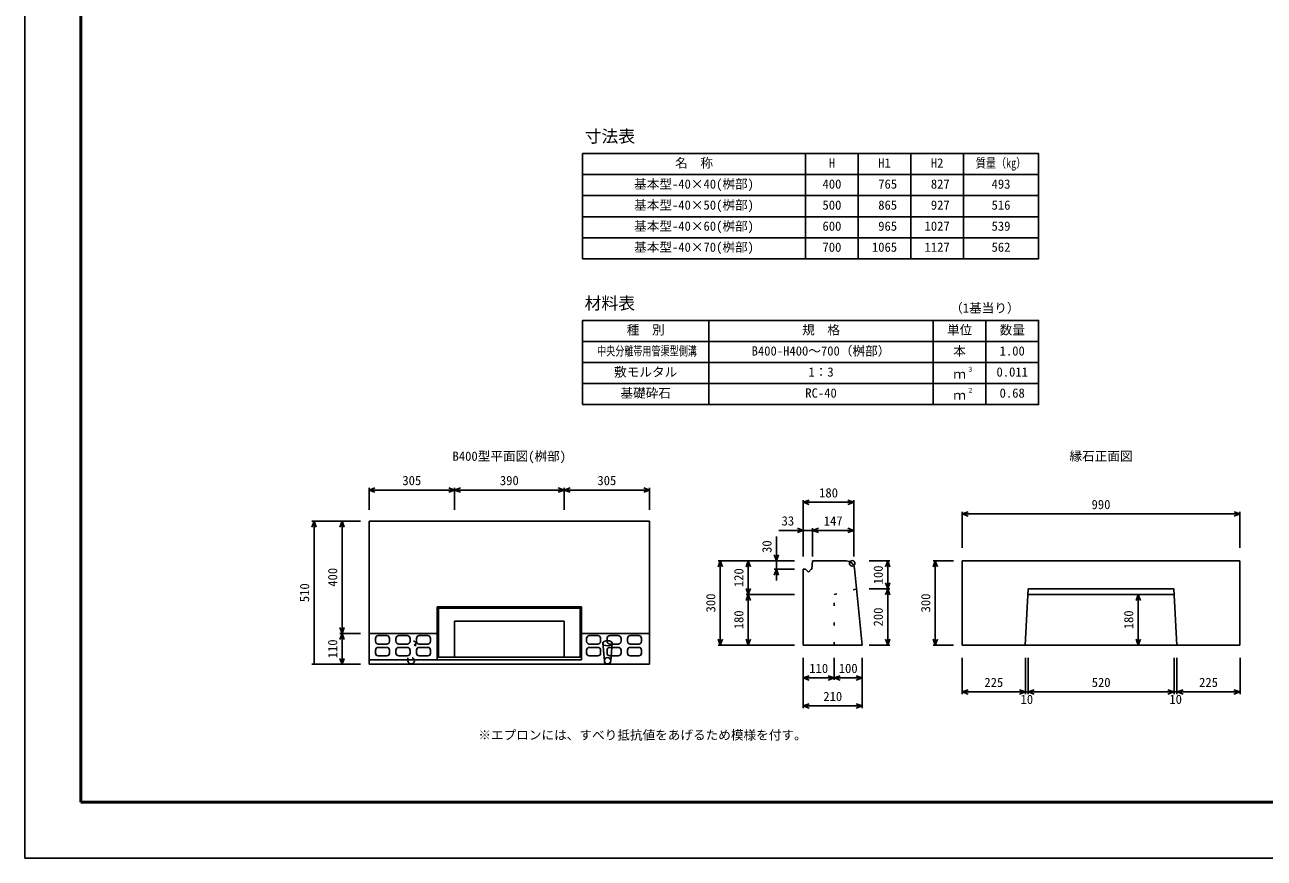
# Model space of a CAD drawing. Units: millimetres, scale not verified. Extents: x -12600 to 12600, y -5940 to 5940.
# Drawn here: x -12600 to -8183, y -5940 to -2970 of the extents above; entities that cross this region are included whole.
import ezdxf
from ezdxf.enums import TextEntityAlignment as Align

# ---------------------------------------------------------------- set-up
doc = ezdxf.new("R2010")
doc.units = ezdxf.units.MM
doc.header["$LTSCALE"] = 40
doc.header["$PDMODE"] = 32
doc.header["$PDSIZE"] = 20
doc.linetypes.add('DOTTED', pattern=[1.75, 0.25, -1.5])
for name, color, linetype, lineweight in [('0-0_DIM', 7, 'Continuous', 25), ('0-1_Defpoints', 5, 'Continuous', 25), ('0-2_HATCH', 6, 'DOTTED', 25), ('0-3_HYO', 3, 'Continuous', 25), ('0-4_HYO2', 4, 'Continuous', 25), ('0-5_OUTLINE', 3, 'Continuous', 25), ('0-6_OUTLINE2', 4, 'DOTTED', 25), ('0-7_TXT', 7, 'Continuous', 25), ('0-8_WAKU', 3, 'Continuous', 25)]:
    doc.layers.add(name, color=color, linetype=linetype, lineweight=lineweight)
doc.layers.add('0-B__0-0_', color=4, linetype='Continuous')
doc.styles.add('ＭＳ ゴシック', font='')
doc.styles.get('ＭＳ ゴシック').set_extended_font_data('MS Gothic')

msp = doc.modelspace()

# ---------------------------------------------------------------- linework, layer by layer
at = {"layer": '0-0_DIM'}
for p, q in [((-11373.29, -4620.37), (-11373.29, -4698.87)), ((-11373.29, -4620.37), (-11373.29, -4698.87)), ((-11068.29, -4627.87), (-11373.29, -4627.87)), ((-11068.29, -4620.37), (-11068.29, -4698.87)), ((-10678.29, -4627.87), (-11068.29, -4627.87)), ((-10678.29, -4620.37), (-10678.29, -4698.87)), ((-10678.29, -4627.87), (-10373.29, -4627.87)), ((-10373.29, -4620.37), (-10373.29, -4698.87)), ((-9825.78, -4664.26), (-9825.78, -4864.33)), ((-9825.78, -4671.76), (-9645.78, -4671.76)), ((-9645.78, -4664.26), (-9645.78, -4864.33)), ((-9259.89, -4705.83), (-9259.89, -4834.33)), ((-9259.89, -4705.83), (-9259.89, -4834.33)), ((-8269.89, -4713.33), (-9259.89, -4713.33)), ((-8269.89, -4705.83), (-8269.89, -4834.33)), ((-11576.79, -4738.87), (-11404.29, -4738.87)), ((-11569.29, -4738.87), (-11569.29, -5248.87)), ((-11469.29, -5138.87), (-11469.29, -4738.87)), ((-9792.78, -4764.26), (-9792.78, -4864.33)), ((-9921.78, -4793.52), (-9921.78, -4880.33)), ((-9825.78, -4771.76), (-9913.39, -4771.76)), ((-9792.78, -4771.76), (-9825.78, -4771.76)), ((-9792.78, -4771.76), (-9645.78, -4771.76)), ((-10129.28, -4880.33), (-9856.78, -4880.33)), ((-10121.78, -5180.33), (-10121.78, -4880.33)), ((-10021.78, -5000.33), (-10021.78, -4880.33)), ((-9921.78, -4880.33), (-9921.78, -4910.33)), ((-9517.52, -4880.33), (-9590.78, -4880.33)), ((-9525.02, -4880.33), (-9525.02, -4980.33)), ((-9363.39, -4880.33), (-9290.89, -4880.33)), ((-9355.89, -5180.33), (-9355.89, -4880.33)), ((-9929.28, -4910.33), (-9856.78, -4910.33)), ((-9921.78, -4950.04), (-9921.78, -4910.33)), ((-9517.52, -4980.33), (-9590.78, -4980.33)), ((-9525.02, -5180.33), (-9525.02, -4980.33)), ((-10029.28, -5000.33), (-9856.78, -5000.33)), ((-10021.78, -5000.33), (-10021.78, -5180.33)), ((-8632.48, -5180.33), (-8632.48, -5000.33)), ((-11476.79, -5138.87), (-11404.29, -5138.87)), ((-11469.29, -5138.87), (-11469.29, -5248.87)), ((-10129.28, -5180.33), (-9856.78, -5180.33)), ((-9517.52, -5180.33), (-9590.78, -5180.33)), ((-9363.39, -5180.33), (-9290.89, -5180.33)), ((-8639.98, -5180.33), (-8525.89, -5180.33)), ((-11576.79, -5248.87), (-11404.29, -5248.87)), ((-9825.78, -5404.83), (-9825.78, -5226.33)), ((-9715.78, -5304.83), (-9715.78, -5226.33)), ((-9615.78, -5404.83), (-9615.78, -5226.33)), ((-9259.39, -5354.83), (-9259.39, -5226.33)), ((-9034.39, -5354.83), (-9034.39, -5226.33)), ((-9024.39, -5354.83), (-9024.39, -5226.33)), ((-8504.39, -5354.83), (-8504.39, -5226.33)), ((-8494.39, -5354.83), (-8494.39, -5226.33)), ((-8269.39, -5354.83), (-8269.39, -5226.33)), ((-9825.78, -5297.33), (-9715.78, -5297.33)), ((-9615.78, -5297.33), (-9715.78, -5297.33)), ((-9259.39, -5347.33), (-9034.39, -5347.33)), ((-9825.78, -5397.33), (-9615.78, -5397.33))]:
    msp.add_line(p, q, dxfattribs=at)
for points in [[(-11352.15, -4635.57), (-11373.29, -4627.87), (-11352.15, -4620.18)], [(-11089.43, -4635.57), (-11068.29, -4627.87), (-11089.43, -4620.18)], [(-11047.15, -4635.57), (-11068.29, -4627.87), (-11047.15, -4620.18)], [(-10699.43, -4635.57), (-10678.29, -4627.87), (-10699.43, -4620.18)], [(-10657.15, -4635.57), (-10678.29, -4627.87), (-10657.15, -4620.18)], [(-10394.43, -4635.57), (-10373.29, -4627.87), (-10394.43, -4620.18)], [(-9804.64, -4679.46), (-9825.78, -4671.76), (-9804.64, -4664.07)], [(-9666.93, -4679.46), (-9645.78, -4671.76), (-9666.93, -4664.07)], [(-9238.75, -4721.03), (-9259.89, -4713.33), (-9238.75, -4705.63)], [(-8291.03, -4721.03), (-8269.89, -4713.33), (-8291.03, -4705.63)], [(-11561.59, -4760.01), (-11569.29, -4738.87), (-11576.99, -4760.01)], [(-11476.99, -4760.01), (-11469.29, -4738.87), (-11461.59, -4760.01)], [(-9846.93, -4779.46), (-9825.78, -4771.76), (-9846.93, -4764.07)], [(-9771.64, -4779.46), (-9792.78, -4771.76), (-9771.64, -4764.07)], [(-9666.93, -4779.46), (-9645.78, -4771.76), (-9666.93, -4764.07)], [(-10129.48, -4901.47), (-10121.78, -4880.33), (-10114.09, -4901.47)], [(-10029.48, -4901.47), (-10021.78, -4880.33), (-10014.09, -4901.47)], [(-9929.48, -4859.19), (-9921.78, -4880.33), (-9914.09, -4859.19)], [(-9532.72, -4901.47), (-9525.02, -4880.33), (-9517.32, -4901.47)], [(-9363.58, -4901.47), (-9355.89, -4880.33), (-9348.19, -4901.47)], [(-9929.48, -4931.47), (-9921.78, -4910.33), (-9914.09, -4931.47)], [(-10029.48, -4979.19), (-10021.78, -5000.33), (-10014.09, -4979.19)], [(-9532.72, -4959.19), (-9525.02, -4980.33), (-9517.32, -4959.19)], [(-9532.72, -5001.47), (-9525.02, -4980.33), (-9517.32, -5001.47)], [(-10029.48, -5021.47), (-10021.78, -5000.33), (-10014.09, -5021.47)], [(-8640.17, -5021.47), (-8632.48, -5000.33), (-8624.78, -5021.47)], [(-11476.99, -5117.73), (-11469.29, -5138.87), (-11461.59, -5117.73)], [(-11476.99, -5160.01), (-11469.29, -5138.87), (-11461.59, -5160.01)], [(-10129.48, -5159.19), (-10121.78, -5180.33), (-10114.09, -5159.19)], [(-10029.48, -5159.19), (-10021.78, -5180.33), (-10014.09, -5159.19)], [(-9532.72, -5159.19), (-9525.02, -5180.33), (-9517.32, -5159.19)], [(-9363.58, -5159.19), (-9355.89, -5180.33), (-9348.19, -5159.19)], [(-8640.17, -5159.19), (-8632.48, -5180.33), (-8624.78, -5159.19)], [(-11476.99, -5227.73), (-11469.29, -5248.87), (-11461.59, -5227.73)], [(-9804.64, -5289.63), (-9825.78, -5297.33), (-9804.64, -5305.03)], [(-9736.93, -5289.63), (-9715.78, -5297.33), (-9736.93, -5305.03)], [(-9694.64, -5289.63), (-9715.78, -5297.33), (-9694.64, -5305.03)], [(-9636.93, -5289.63), (-9615.78, -5297.33), (-9636.93, -5305.03)], [(-9238.25, -5339.63), (-9259.39, -5347.33), (-9238.25, -5355.03)], [(-9055.53, -5339.63), (-9034.39, -5347.33), (-9055.53, -5355.03)], [(-9003.25, -5339.63), (-9024.39, -5347.33), (-9003.25, -5355.03)], [(-8526.53, -5339.63), (-8505.39, -5347.33), (-8526.53, -5355.03)], [(-8472.25, -5339.63), (-8493.39, -5347.33), (-8472.25, -5355.03)], [(-8291.53, -5339.63), (-8270.39, -5347.33), (-8291.53, -5355.03)], [(-9034.39, -5347.33), (-9024.39, -5347.33), (-8504.39, -5347.33), (-8494.39, -5347.33), (-8269.39, -5347.33)], [(-9804.64, -5389.63), (-9825.78, -5397.33), (-9804.64, -5405.03)], [(-9636.93, -5389.63), (-9615.78, -5397.33), (-9636.93, -5405.03)]]:
    msp.add_lwpolyline(points, dxfattribs=at)
at = {"layer": '0-1_Defpoints'}
msp.add_lwpolyline([(-12600, -5940), (-4200, -5940), (-4200, 0), (-12600, 0)], close=True, dxfattribs=at)
at = {"layer": '0-2_HATCH', "linetype": 'Continuous'}
for p, q in [((-11350.29, -5156.87), (-11350.29, -5166.87)), ((-11340.29, -5146.87), (-11310.29, -5146.87)), ((-11300.29, -5166.87), (-11300.29, -5156.87)), ((-11277.29, -5156.87), (-11277.29, -5166.87)), ((-11267.29, -5146.87), (-11237.29, -5146.87)), ((-11227.29, -5166.87), (-11227.29, -5156.87)), ((-11204.29, -5156.87), (-11204.29, -5166.87)), ((-11194.29, -5146.87), (-11164.29, -5146.87)), ((-11154.29, -5166.87), (-11154.29, -5156.87)), ((-10598.29, -5156.87), (-10598.29, -5166.87)), ((-10588.29, -5146.87), (-10558.29, -5146.87)), ((-10548.29, -5166.87), (-10548.29, -5156.87)), ((-10525.29, -5156.87), (-10525.29, -5166.87)), ((-10515.29, -5146.87), (-10485.29, -5146.87)), ((-10475.29, -5166.87), (-10475.29, -5156.87)), ((-10452.29, -5156.87), (-10452.29, -5166.87)), ((-10442.29, -5146.87), (-10412.29, -5146.87)), ((-10402.29, -5166.87), (-10402.29, -5156.87)), ((-11350.29, -5198.87), (-11350.29, -5208.87)), ((-11310.29, -5176.87), (-11340.29, -5176.87)), ((-11340.29, -5188.87), (-11310.29, -5188.87)), ((-11300.29, -5208.87), (-11300.29, -5198.87)), ((-11277.29, -5198.87), (-11277.29, -5208.87)), ((-11237.29, -5176.87), (-11267.29, -5176.87)), ((-11267.29, -5188.87), (-11237.29, -5188.87)), ((-11227.29, -5208.87), (-11227.29, -5198.87)), ((-11204.29, -5198.87), (-11204.29, -5208.87)), ((-11164.29, -5176.87), (-11194.29, -5176.87)), ((-11194.29, -5188.87), (-11164.29, -5188.87)), ((-11154.29, -5208.87), (-11154.29, -5198.87)), ((-10598.29, -5198.87), (-10598.29, -5208.87)), ((-10558.29, -5176.87), (-10588.29, -5176.87)), ((-10588.29, -5188.87), (-10558.29, -5188.87)), ((-10548.29, -5208.87), (-10548.29, -5198.87)), ((-10525.29, -5198.87), (-10525.29, -5208.87)), ((-10485.29, -5176.87), (-10515.29, -5176.87)), ((-10515.29, -5188.87), (-10485.29, -5188.87)), ((-10475.29, -5208.87), (-10475.29, -5198.87)), ((-10452.29, -5198.87), (-10452.29, -5208.87)), ((-10412.29, -5176.87), (-10442.29, -5176.87)), ((-10442.29, -5188.87), (-10412.29, -5188.87)), ((-10402.29, -5208.87), (-10402.29, -5198.87)), ((-11310.29, -5218.87), (-11340.29, -5218.87)), ((-11237.29, -5218.87), (-11267.29, -5218.87)), ((-11164.29, -5218.87), (-11194.29, -5218.87)), ((-10558.29, -5218.87), (-10588.29, -5218.87)), ((-10485.29, -5218.87), (-10515.29, -5218.87)), ((-10412.29, -5218.87), (-10442.29, -5218.87))]:
    msp.add_line(p, q, dxfattribs=at)
for centre, start, end in [((-11340.29, -5156.87), 90, 180), ((-11340.29, -5166.87), 180, 270), ((-11310.29, -5156.87), 0, 90), ((-11310.29, -5166.87), 270, 0), ((-11267.29, -5156.87), 90, 180), ((-11267.29, -5166.87), 180, 270), ((-11237.29, -5156.87), 0, 90), ((-11237.29, -5166.87), 270, 0), ((-11194.29, -5156.87), 90, 180), ((-11194.29, -5166.87), 180, 270), ((-11164.29, -5156.87), 0, 90), ((-11164.29, -5166.87), 270, 0), ((-10588.29, -5156.87), 90, 180), ((-10588.29, -5166.87), 180, 270), ((-10558.29, -5156.87), 0, 90), ((-10558.29, -5166.87), 270, 0), ((-10515.29, -5156.87), 90, 180), ((-10515.29, -5166.87), 180, 270), ((-10485.29, -5156.87), 0, 90), ((-10485.29, -5166.87), 270, 0), ((-10442.29, -5156.87), 90, 180), ((-10442.29, -5166.87), 180, 270), ((-10412.29, -5156.87), 0, 90), ((-10412.29, -5166.87), 270, 0), ((-11340.29, -5198.87), 90, 180), ((-11340.29, -5208.87), 180, 270), ((-11310.29, -5198.87), 0, 90), ((-11310.29, -5208.87), 270, 0), ((-11267.29, -5198.87), 90, 180), ((-11267.29, -5208.87), 180, 270), ((-11237.29, -5198.87), 0, 90), ((-11237.29, -5208.87), 270, 0), ((-11194.29, -5198.87), 90, 180), ((-11194.29, -5208.87), 180, 270), ((-11164.29, -5198.87), 0, 90), ((-11164.29, -5208.87), 270, 0), ((-10588.29, -5198.87), 90, 180), ((-10588.29, -5208.87), 180, 270), ((-10558.29, -5198.87), 0, 90), ((-10558.29, -5208.87), 270, 0), ((-10515.29, -5198.87), 90, 180), ((-10515.29, -5208.87), 180, 270), ((-10485.29, -5198.87), 0, 90), ((-10485.29, -5208.87), 270, 0), ((-10442.29, -5198.87), 90, 180), ((-10442.29, -5208.87), 180, 270), ((-10412.29, -5198.87), 0, 90), ((-10412.29, -5208.87), 270, 0)]:
    msp.add_arc(centre, 10, start, end, dxfattribs=at)
at = {"layer": '0-3_HYO'}
for p, q in [((-9817.5, -3428.87), (-9817.5, -3803.87)), ((-9630, -3428.87), (-9630, -3803.87)), ((-9442.5, -3428.87), (-9442.5, -3803.87)), ((-9255, -3428.87), (-9255, -3803.87)), ((-10612.5, -3503.87), (-8987.5, -3503.87)), ((-10162.5, -4023.65), (-10162.5, -4323.65)), ((-9362.5, -4023.65), (-9362.5, -4323.65)), ((-9175, -4023.65), (-9175, -4323.65)), ((-10612.5, -4098.65), (-8987.5, -4098.65))]:
    msp.add_line(p, q, dxfattribs=at)
for points in [[(-10612.5, -3803.87), (-8987.5, -3803.87), (-8987.5, -3428.87), (-10612.5, -3428.87)], [(-10612.5, -4323.65), (-8987.5, -4323.65), (-8987.5, -4023.65), (-10612.5, -4023.65)]]:
    msp.add_lwpolyline(points, close=True, dxfattribs=at)
at = {"layer": '0-4_HYO2'}
for p, q in [((-10612.5, -3578.87), (-8987.5, -3578.87)), ((-10612.5, -3653.87), (-8987.5, -3653.87)), ((-10612.5, -3728.87), (-8987.5, -3728.87)), ((-10612.5, -4173.65), (-8987.5, -4173.65)), ((-10612.5, -4248.65), (-8987.5, -4248.65))]:
    msp.add_line(p, q, dxfattribs=at)
at = {"layer": '0-5_OUTLINE'}
for p, q in [((-10373.29, -4738.87), (-11373.29, -4738.87)), ((-11373.29, -5248.87), (-11373.29, -4738.87)), ((-10373.29, -5248.87), (-10373.29, -4738.87)), ((-9792.78, -4880.33), (-9795.78, -4910.33)), ((-9792.78, -4880.33), (-9672.93, -4880.33)), ((-9259.89, -4880.33), (-9259.89, -5180.33)), ((-9259.89, -4880.33), (-8269.89, -4880.33)), ((-8269.89, -4880.33), (-8269.89, -5180.33)), ((-9825.78, -4910.33), (-9825.78, -5180.33)), ((-9797.78, -4910.33), (-9807.78, -4920.33)), ((-9797.78, -4910.33), (-9795.78, -4910.33)), ((-9643.08, -4907.35), (-9615.78, -5180.33)), ((-9024.89, -4980.33), (-9034.89, -5180.33)), ((-9024.89, -4980.33), (-8504.89, -4980.33)), ((-8504.89, -4980.33), (-8494.89, -5180.33)), ((-9024.89, -5000.33), (-8504.89, -5000.33)), ((-11130.29, -5044.59), (-10616.29, -5044.59)), ((-11130.29, -5232.66), (-11130.29, -5044.59)), ((-10616.29, -5232.66), (-10616.29, -5044.59)), ((-11373.29, -5138.87), (-11130.29, -5138.87)), ((-10616.29, -5138.87), (-10373.29, -5138.87)), ((-9825.78, -5180.33), (-9615.78, -5180.33)), ((-9259.89, -5180.33), (-9034.89, -5180.33)), ((-9034.89, -5180.33), (-8494.89, -5180.33)), ((-8494.89, -5180.33), (-8269.89, -5180.33)), ((-11373.29, -5232.66), (-10616.29, -5232.66)), ((-10373.29, -5248.87), (-11373.29, -5248.87))]:
    msp.add_line(p, q, dxfattribs=at)
msp.add_lwpolyline([(-9825.78, -4910.33), (-9817.78, -4910.33), (-9807.78, -4920.33)], dxfattribs=at)
msp.add_arc((-9672.93, -4910.33), 30, 5.71059, 90, dxfattribs=at)
at = {"layer": '0-6_OUTLINE2', "linetype": 'Continuous'}
for p, q in [((-11130.29, -5049.09), (-10616.29, -5049.09)), ((-11125.79, -5223.55), (-11125.79, -5049.09)), ((-10620.79, -5223.55), (-10620.79, -5049.09)), ((-11068.29, -5095.02), (-11068.29, -5223.55)), ((-10678.29, -5095.02), (-11068.29, -5095.02)), ((-10678.29, -5095.02), (-10678.29, -5223.55)), ((-10534.79, -5236.37), (-10539.79, -5173.87)), ((-10506.79, -5173.87), (-10511.79, -5236.37)), ((-10616.29, -5223.55), (-11130.29, -5223.55))]:
    msp.add_line(p, q, dxfattribs=at)
at = {"layer": '0-6_OUTLINE2'}
for p, q in [((-11234.79, -5236.37), (-11239.79, -5173.87)), ((-11206.79, -5173.87), (-11211.79, -5236.37))]:
    msp.add_line(p, q, dxfattribs=at)
msp.add_lwpolyline([(-9715.78, -5180.33), (-9715.78, -5000.55), (-9636.17, -4980.41)], dxfattribs=at)
at = {"layer": '0-6_OUTLINE2', "linetype": 'Continuous'}
msp.add_circle((-10523.29, -5236.37), 11.5, dxfattribs=at)
for centre, start, end in [((-11223.29, -5236.37), 161.19115, 18.80885), ((-10523.29, -5236.37), 192.55585, 347.44412)]:
    msp.add_arc(centre, 11.5, start, end, dxfattribs=at)
at = {"layer": '0-6_OUTLINE2'}
msp.add_arc((-11223.29, -5236.37), 11.5, 18.80885, 161.19115, dxfattribs=at)
msp.add_ellipse((-11223.29, -5173.87), major_axis=(16.5, 0), ratio=0.55, dxfattribs=at)
at = {"layer": '0-6_OUTLINE2', "linetype": 'Continuous'}
msp.add_ellipse((-10523.29, -5173.87), major_axis=(16.5, 0), ratio=0.55, dxfattribs=at)
at = {"layer": '0-8_WAKU', "lineweight": 50}
msp.add_lwpolyline([(-12400, -5740), (-4400, -5740), (-4400, -200), (-12400, -200)], close=True, dxfattribs=at)
at = {"layer": '0-B__0-0_'}
msp.add_point((-9651.72, -4889.12), dxfattribs=at)

# ---------------------------------------------------------------- texts
at = {"layer": '0-0_DIM', "style": 'ＭＳ ゴシック'}
for s, p in [('305', (-11254.54, -4620.37)), ('390', (-10907.04, -4620.37)), ('305', (-10559.54, -4620.37)), ('180', (-9769.53, -4664.26)), ('990', (-8798.64, -4705.83)), ('33', (-9903.28, -4764.26)), ('147', (-9753.03, -4764.26)), ('110', (-9804.53, -5289.83)), ('100', (-9699.53, -5289.83)), ('225', (-9180.64, -5339.83)), ('520', (-8798.14, -5339.83)), ('225', (-8415.64, -5339.83)), ('210', (-9754.53, -5389.83)), ('10', (-9051.89, -5400.46)), ('10', (-8521.39, -5400.15))]:
    msp.add_text(s, height=32.99, dxfattribs=at).set_placement(p, align=Align.BOTTOM_LEFT)
for s, p in [('30', (-9929.28, -4852.17)), ('100', (-9532.52, -4964.08)), ('400', (-11476.79, -4972.62)), ('120', (-10029.28, -4974.08)), ('510', (-11576.79, -5027.62)), ('300', (-10129.28, -5064.08)), ('300', (-9363.39, -5064.08)), ('180', (-10029.28, -5124.08)), ('200', (-9532.52, -5114.08)), ('180', (-8639.98, -5124.08)), ('110', (-11476.79, -5227.62))]:
    msp.add_text(s, height=32.99, rotation=90, dxfattribs=at).set_placement(p, align=Align.BOTTOM_LEFT)
at = {"layer": '0-7_TXT', "style": 'ＭＳ ゴシック'}
for s, height, p in [('寸法表', 43.99, (-10605, -3402.62)), ('名\u3000称', 32.99, (-10282.5, -3488.87)), ('H', 32.99, (-9735, -3488.87)), ('H1', 32.99, (-9558.75, -3488.87)), ('H2', 32.99, (-9371.25, -3488.87)), ('基本型-40×40(桝部)', 32.99, (-10428.75, -3563.87)), ('400', 32.99, (-9757.5, -3563.87)), (' 765', 32.99, (-9581.25, -3563.87)), (' 827', 32.99, (-9393.75, -3563.87)), ('493', 32.99, (-9155, -3563.87)), ('基本型-40×50(桝部)', 32.99, (-10428.75, -3638.87)), ('500', 32.99, (-9757.5, -3638.87)), (' 865', 32.99, (-9581.25, -3638.87)), (' 927', 32.99, (-9393.75, -3638.87)), ('516', 32.99, (-9155, -3638.87)), ('基本型-40×60(桝部)', 32.99, (-10428.75, -3713.87)), ('600', 32.99, (-9757.5, -3713.87)), (' 965', 32.99, (-9581.25, -3713.87)), ('1027', 32.99, (-9393.75, -3713.87)), ('539', 32.99, (-9155, -3713.87)), ('基本型-40×70(桝部)', 32.99, (-10428.75, -3788.87)), ('700', 32.99, (-9757.5, -3788.87)), ('1065', 32.99, (-9581.25, -3788.87)), ('1127', 32.99, (-9393.75, -3788.87)), ('562', 32.99, (-9155, -3788.87)), ('材料表', 43.99, (-10605, -3997.4)), ('（1基当り）', 32.99, (-9302.5, -4005.65)), ('種\u3000別', 32.99, (-10455, -4083.65)), ('規\u3000格', 32.99, (-9830, -4083.65)), ('単位', 32.99, (-9313.75, -4083.65)), ('数量', 32.99, (-9126.25, -4083.65)), ('B400-H400～700（桝部）', 32.99, (-10010, -4158.65)), ('本', 32.99, (-9291.25, -4158.65)), ('1.00', 32.99, (-9126.25, -4158.65)), ('敷モルタル', 32.99, (-10500, -4233.65)), ('1：3', 32.99, (-9807.5, -4233.65)), ('３', 16.5, (-9242.09, -4210.87)), ('0.011', 32.99, (-9137.5, -4233.65)), ('ｍ', 32.99, (-9291.25, -4241.15)), ('基礎砕石', 32.99, (-10477.5, -4308.65)), ('RC-40', 32.99, (-9818.75, -4308.65)), ('ｍ', 32.99, (-9291.25, -4316.15)), ('２', 16.5, (-9242.09, -4285.87)), ('0.68', 32.99, (-9126.25, -4308.65)), ('B400型平面図(桝部)', 32.99, (-11075.79, -4533.7)), ('縁石正面図', 32.99, (-8877.39, -4533.7)), ('※エプロンには、すべり抵抗値をあげるため模様を付す。', 32.99, (-10983.75, -5527.24))]:
    msp.add_text(s, height=height, dxfattribs=at).set_placement(p, align=Align.BOTTOM_LEFT)
for s, width, p in [('質量（kg）', 0.8, (-9211.25, -3488.87)), ('中央分離帯用管渠型側溝', 0.7, (-10560.75, -4158.65))]:
    msp.add_text(s, height=32.99, dxfattribs=dict(at, width=width)).set_placement(p, align=Align.BOTTOM_LEFT)

doc.saveas('drawing.dxf')
